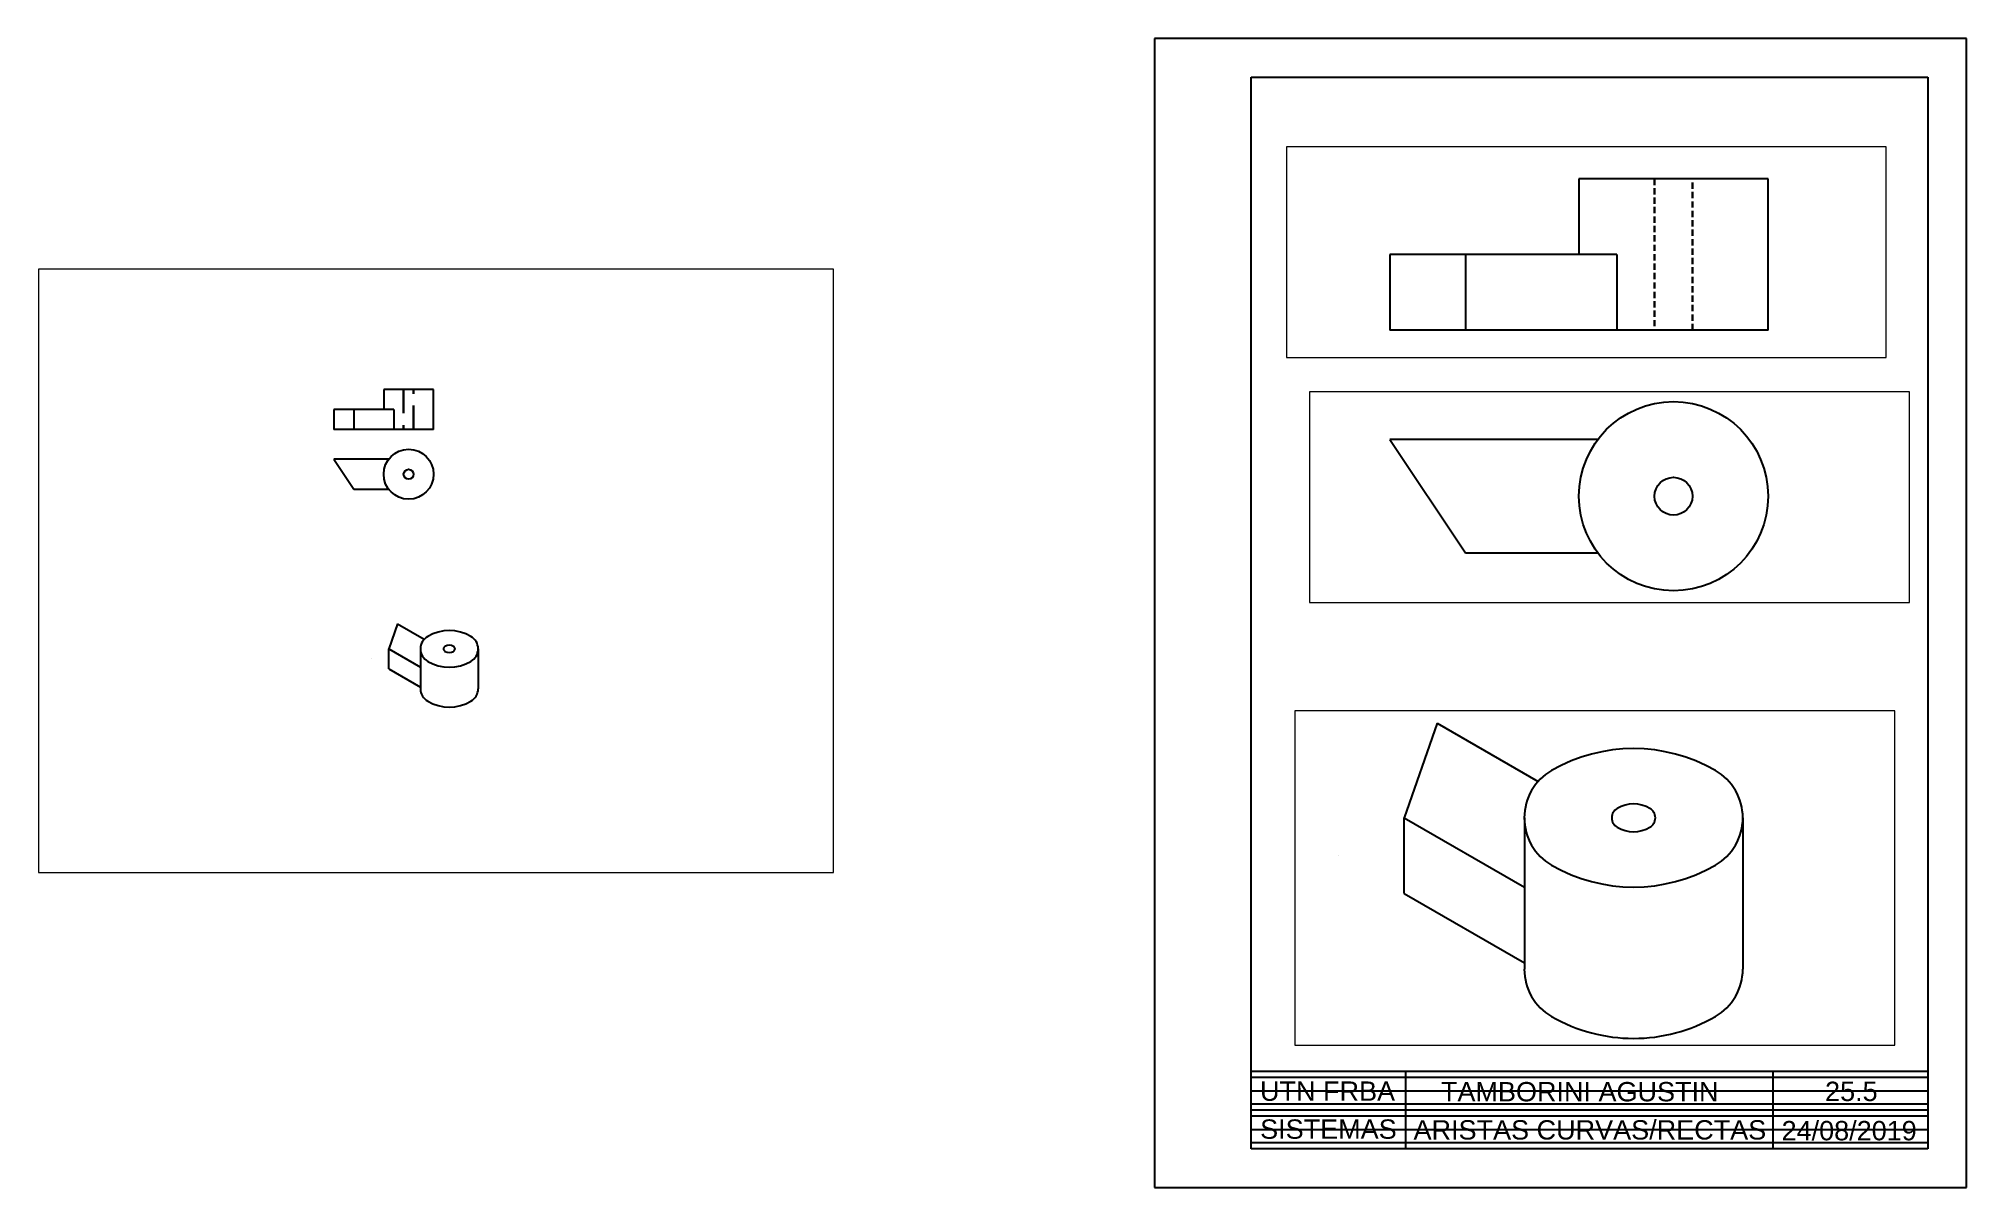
# Paper-space layout 'Presentación1' of a CAD drawing. Header units: millimetres. Extents: x 26 to 524, y -62 to 235.
# The model-space entities are those that its viewports show. They can reach past a viewport. Long polylines and large blocks are cut down to what shows.
import ezdxf

# ---------------------------------------------------------------- set-up
doc = ezdxf.new("R2010")
doc.units = ezdxf.units.MM
doc.linetypes.add('LÍNEAS_OCULTAS2', pattern=[4.7625, 3.175, -1.5875])
doc.layers.add('No Visibles', color=210, linetype='LÍNEAS_OCULTAS2', lineweight=30, plot=False)
doc.layers.add('No Visibles - Impresion', color=7, linetype='LÍNEAS_OCULTAS2', lineweight=30)
doc.layers.add('Rotulo', color=7, linetype='Continuous', lineweight=25)
doc.layers.add('Rotulo - Finas', color=61, linetype='Continuous', plot=False)
doc.layers.add('VP', color=10, linetype='Continuous', plot=False)
doc.styles.get("Standard").update_dxf_attribs({"font": 'arial.ttf'})

msp = doc.modelspace()

# ---------------------------------------------------------------- linework, layer by layer
for p, q in [((2611.94, 2450.09), (2586.94, 2450.09)), ((2586.94, 2450.09), (2586.94, 2440.09)), ((2611.94, 2430.09), (2611.94, 2450.09)), ((2591.94, 2440.09), (2561.94, 2440.09)), ((2561.94, 2440.09), (2561.94, 2430.09)), ((2571.94, 2440.09), (2571.94, 2430.09)), ((2591.94, 2440.09), (2591.94, 2430.09)), ((2611.94, 2430.09), (2561.94, 2430.09)), ((2589.44, 2415.09), (2561.94, 2415.09)), ((2561.94, 2415.09), (2571.94, 2400.09)), ((2571.94, 2400.09), (2589.44, 2400.09)), ((2593.82, 2332.68), (2589.49, 2320.18)), ((2593.82, 2332.68), (2607.18, 2324.96)), ((2589.49, 2310.18), (2589.49, 2320.18)), ((2589.49, 2320.18), (2605.37, 2311.01)), ((2605.37, 2320.18), (2605.37, 2300.18)), ((2634.23, 2320.18), (2634.23, 2300.18)), ((2589.49, 2310.18), (2605.37, 2301.01))]:
    msp.add_line(p, q)
for radius in [12.5, 2.5]:
    msp.add_circle((2599.44, 2407.59), radius)
for centre, radius, start, end in [((2619.8, 2307.68), 21.65, 60, 120), ((2612.58, 2320.18), 7.22, 120, 240), ((2627.02, 2320.18), 7.22, 300, 60), ((2619.8, 2317.68), 4.33, 60, 120), ((2618.36, 2320.18), 1.44, 120, 240), ((2621.24, 2320.18), 1.44, 300, 60), ((2619.8, 2322.68), 4.33, 240, 300), ((2619.8, 2332.68), 21.65, 240, 300), ((2612.58, 2300.18), 7.22, 180, 240), ((2627.02, 2300.18), 7.22, 300, 0), ((2619.8, 2312.68), 21.65, 240, 300)]:
    msp.add_arc(centre, radius, start, end)
at = {"layer": 'No Visibles'}
msp.add_line((2580.83, 2315.18), (2580.83, 2315.18), dxfattribs=at)
at = {"layer": 'No Visibles - Impresion'}
for p, q in [((2596.94, 2450.09), (2596.94, 2430.09)), ((2601.94, 2430.09), (2601.94, 2450.09))]:
    msp.add_line(p, q, dxfattribs=at)

psp = doc.layouts.new('Presentación1')

# ---------------------------------------------------------------- linework, layer by layer
at = {"layer": 'Rotulo'}
for p, q in [((314.23, 235.11), (314.23, -61.89)), ((524.23, 235.11), (314.23, 235.11)), ((524.23, -61.89), (524.23, 235.11)), ((339.23, 225.11), (514.23, 225.11)), ((339.23, -51.89), (339.23, 225.11)), ((514.23, 225.11), (514.23, -51.89)), ((514.23, -31.89), (339.23, -31.89)), ((379.23, -51.89), (379.23, -31.89)), ((474.23, -51.89), (474.23, -31.89)), ((514.23, -41.89), (339.23, -41.89)), ((514.23, -51.89), (339.23, -51.89)), ((314.23, -61.89), (524.23, -61.89))]:
    psp.add_line(p, q, dxfattribs=at)
at = {"layer": 'Rotulo - Finas'}
for p, q in [((339.23, -33.39), (514.23, -33.39)), ((339.23, -36.89), (514.23, -36.89)), ((514.23, -40.39), (339.23, -40.39)), ((339.23, -43.39), (514.23, -43.39)), ((339.23, -46.89), (514.23, -46.89)), ((514.23, -50.39), (339.23, -50.39))]:
    psp.add_line(p, q, dxfattribs=at)

# ---------------------------------------------------------------- texts
at = {"layer": 'Rotulo', "char_height": 5, "attachment_point": 5}
for s, width, insert in [('UTN FRBA', 39.903, (359.02, -37.03)), ('TAMBORINI AGUSTIN', 95, (424.23, -37.17)), ('25.5', 39.903, (494.46, -37.09)), ('SISTEMAS', 39.903, (359.24, -46.84)), ('ARISTAS CURVAS/RECTAS', 95, (426.85, -47.04)), ('24/08/2019', 39.903, (493.9, -47.24))]:
    psp.add_mtext_dynamic_manual_height_columns(s, width=width, gutter_width=12.5, heights=[0], dxfattribs=dict(at, insert=insert))

# ---------------------------------------------------------------- viewports
at = {"layer": 'No Visibles'}
psp.add_viewport(center=(128.5, 97.5), size=(205.6, 156), view_center_point=(2613.19, 2359.22), view_height=302.1652, dxfattribs=at)
at = {"layer": 'VP'}
for center, size, view_center_point, view_height, status in [((425.93, 179.9), (155.12, 54.4041), (2587.92, 2440.39), 27.8108, 3), ((431.95, 116.57), (155.12, 54.4041), (2590.99, 2407.47), 27.8108, 4), ((428.13, 18.13), (155.12, 86.446), (2614.68, 2312.24), 44.1903, 5)]:
    psp.add_viewport(center=center, size=size, view_center_point=view_center_point, view_height=view_height, status=status, dxfattribs=at)

doc.saveas('drawing.dxf')
